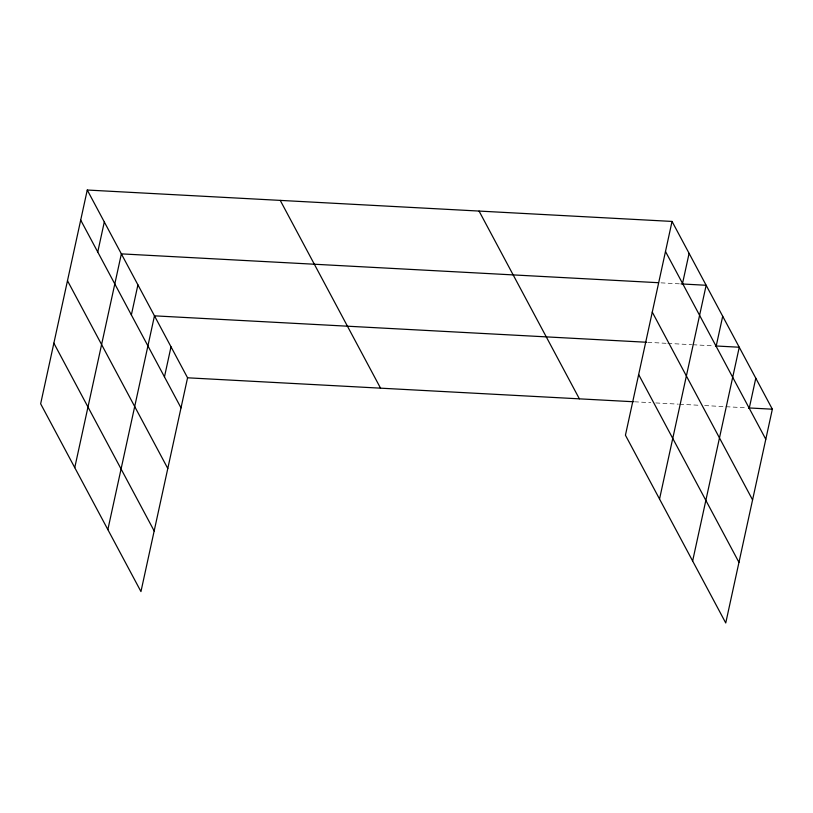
<?xml version="1.0" encoding="UTF-8"?>
<svg xmlns="http://www.w3.org/2000/svg" width="813" height="813" viewBox="0 0 813 813"><rect width="100%" height="100%" fill="white"/><g stroke="black" fill="none" stroke-linecap="round" stroke-linejoin="round"><path stroke-width="0.61" stroke-dasharray="4.07 3.05" d="M661.03 282.853L679.831 283.859M647.768 342.324L666.569 343.33M667.819 343.401L691.629 344.682M692.879 344.742L712.93 345.82M634.506 401.795L650.796 402.669M655.806 402.943L678.367 404.152M679.617 404.224L699.668 405.301M704.678 405.565L747.289 407.852"/><path stroke-width="1.22" d="M87.255 190.029L40.65 403.797L140.954 591.569L187.569 377.801L87.255 190.029L672.046 221.431L772.35 409.203L725.745 622.971L625.431 435.199L672.046 221.431M97.753 252.02L104.308 221.949M74.755 467.648L121.361 253.869L658.53 282.711M131.36 314.916L137.915 284.855M107.855 529.609L154.47 315.84L646.518 342.253M164.46 376.886L171.015 346.826M682.544 283.412L689.099 253.351M659.536 499.04L706.151 285.272L681.081 283.92M716.141 346.318L722.696 316.257M692.635 561L739.251 347.232L715.44 345.952M749.24 408.278L755.795 378.218M187.569 377.801L633.256 401.734M748.539 407.923L772.35 409.203M665.491 251.491L765.795 439.264M652.27 312.111L752.574 499.883M638.652 374.569L738.956 562.342M479.06 211.065L579.374 398.837M280.241 200.394L380.545 388.167M80.7 220.099L181.014 407.872M67.489 280.719L167.793 468.491M53.871 343.177L154.175 530.95"/></g></svg>
